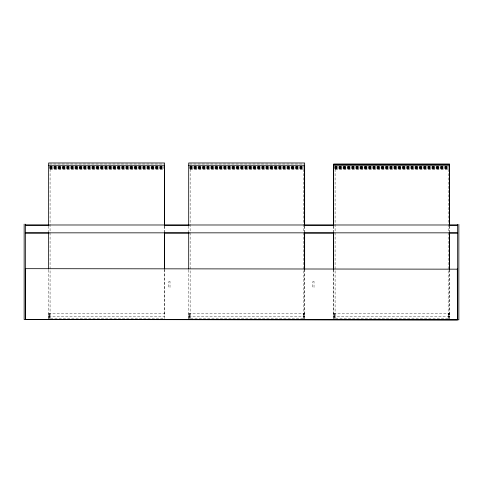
<?xml version="1.0" encoding="UTF-8"?>
<svg xmlns="http://www.w3.org/2000/svg" width="483" height="483" viewBox="0 0 483 483"><rect width="100%" height="100%" fill="white"/><g stroke="black" fill="none" stroke-linecap="round" stroke-linejoin="round"><path stroke-width="0.36" stroke-dasharray="2.42 1.81" d="M49.381 163.991L164.594 163.991M189.451 163.991L304.664 163.991M50.075 166.418L163.84 166.418M190.145 166.418L303.215 166.418M335.105 166.418L448.17 166.418M49.381 166.514L164.594 166.514M189.451 166.514L303.215 166.514M334.411 166.514L448.17 166.514M50.075 166.925L163.84 166.925M190.145 166.925L303.91 166.925M335.105 166.925L448.87 166.925M49.381 167.021L164.594 167.021M189.451 167.021L303.215 167.021M334.411 167.021L448.17 167.021M50.075 167.432L164.594 167.432M190.145 167.432L303.215 167.432M335.105 167.432L448.17 167.432M49.381 167.523L164.594 167.523M189.451 167.523L303.215 167.523M334.411 167.523L448.17 167.523M50.075 167.933L163.84 167.933M190.145 167.933L303.215 167.933M335.105 167.933L448.17 167.933M49.381 168.03L163.84 168.03M189.451 168.03L303.91 168.03M334.405 168.03L448.87 168.03M50.075 168.44L164.594 168.44M190.145 168.44L303.215 168.44M335.105 168.44L448.17 168.44M49.381 168.507L163.84 168.507M189.451 168.507L304.664 168.537M334.405 168.507L449.619 168.537M50.075 168.947L163.84 168.947M190.145 168.947L303.215 168.947M335.105 168.947L448.17 168.947M50.075 169.455L164.594 169.455M190.145 169.455L303.215 169.455M335.105 169.455L448.17 169.455M48.626 313.238L164.594 313.238M188.696 313.238L304.664 313.238M333.656 313.238L449.619 313.238M48.626 313.745L50.075 313.745M188.696 313.745L190.145 313.745M303.215 313.745L304.664 313.745M333.656 313.745L335.105 313.745M448.17 313.745L449.619 313.745M48.626 314.252L50.075 314.252M188.696 314.252L190.145 314.252M303.215 314.252L304.664 314.252M333.656 314.252L335.105 314.252M448.17 314.252L449.619 314.252M48.626 314.753L50.075 314.753M188.696 314.753L190.145 314.753M303.215 314.753L304.664 314.753M333.656 314.753L335.105 314.753M448.17 314.753L449.619 314.753M48.626 315.26L50.075 315.26M188.696 315.26L190.145 315.26M303.215 315.26L304.664 315.26M333.656 315.26L335.105 315.26M448.17 315.26L449.619 315.26M48.626 315.767L50.075 315.767M188.696 315.767L190.145 315.767M333.656 315.767L335.105 315.767M48.626 316.268L50.075 316.268M188.696 316.268L190.145 316.268M303.215 316.268L304.664 316.268M333.656 316.268L335.105 316.268M448.17 316.268L449.619 316.268M48.626 316.468L164.546 316.468L164.546 269.828M188.696 316.468L304.616 316.468L304.616 269.828M48.626 316.776L50.075 316.776M188.696 316.776L190.145 316.776M303.215 316.776L304.664 316.776M333.656 316.776L335.105 316.776M448.17 316.776L449.619 316.776M48.626 317.283L50.075 317.283M188.696 317.283L190.145 317.283M303.215 317.283L304.664 317.283M333.656 317.283L335.105 317.283M448.17 317.283L449.619 317.283M48.626 317.784L50.075 317.784M188.696 317.784L190.145 317.784M333.656 317.784L335.105 317.784M48.626 318.291L50.075 318.291L50.075 165.409M188.696 318.291L190.145 318.291L190.145 165.409M304.664 318.291L303.215 318.291L303.215 165.657M333.656 318.291L335.105 318.291L335.105 165.409M449.619 318.291L448.17 318.291L448.17 165.657M449.619 226.038L449.619 232.112M449.619 269.641L449.619 318.768L333.656 318.768L333.656 269.641M449.516 226.201L449.516 231.466M449.516 269.828L449.516 316.468L333.596 316.468L333.596 269.828M333.656 226.038L333.656 232.136M333.596 226.201L333.596 231.466M304.664 226.038L304.664 232.112M304.664 269.641L304.664 318.768L188.696 318.768L188.696 269.665M304.616 226.201L304.616 231.466M188.696 226.086L188.696 232.136M164.594 226.086L164.594 232.124M164.594 269.665L164.594 318.768L48.626 318.768L48.626 269.665M164.546 226.201L164.546 231.466M48.626 226.086L48.626 232.136M170.016 281.619L168.766 281.619L168.766 287.494L170.016 287.494L170.016 281.619M314.028 281.619L312.779 281.619L312.779 287.494L314.028 287.494L314.028 281.619"/><path stroke-width="0.72" d="M458.85 224.378L458.85 319.788L25.587 319.553L25.508 268.675L457.304 269.17M457.298 269.303L457.304 268.91L457.31 269.544M25.587 319.553L25.599 224.142M333.656 164.401L449.619 164.401M48.626 165.271L164.546 165.271L164.546 225.446M188.696 165.271L304.616 165.271L304.616 225.446M25.581 224.987L457.383 224.987M25.671 225.223L49.037 225.223M164.329 225.223L189.197 225.223M304.495 225.223L333.886 225.223M449.184 225.223L457.473 225.223M25.581 232.842L457.383 232.842M49.037 233.078L25.671 233.078L25.671 232.552M164.329 233.078L189.197 233.078M304.495 233.078L333.886 233.078M449.184 233.078L457.473 233.078L457.473 232.552M457.389 319.553L24.15 319.553L24.15 224.142M457.389 320.024L27.845 319.505M457.31 269.737L457.401 319.788L457.401 224.378M449.619 225.603L449.619 163.991L333.656 163.991L333.656 225.633M449.619 232.335L449.619 269.641M449.516 225.446L449.516 165.271L333.596 165.271L333.596 225.446M449.516 232.214L449.516 269.073M333.656 232.359L333.656 269.641M333.596 232.214L333.596 269.073M304.664 225.603L304.664 162.976L188.696 162.976L188.696 225.633M304.664 232.335L304.664 269.641M304.616 232.214L304.616 269.073M188.696 232.214L188.696 269.073M164.594 225.603L164.594 162.976L48.626 162.976L48.626 225.633M164.594 232.359L164.594 268.983M164.546 232.214L164.546 269.073M48.626 232.214L48.626 269.073"/></g></svg>
